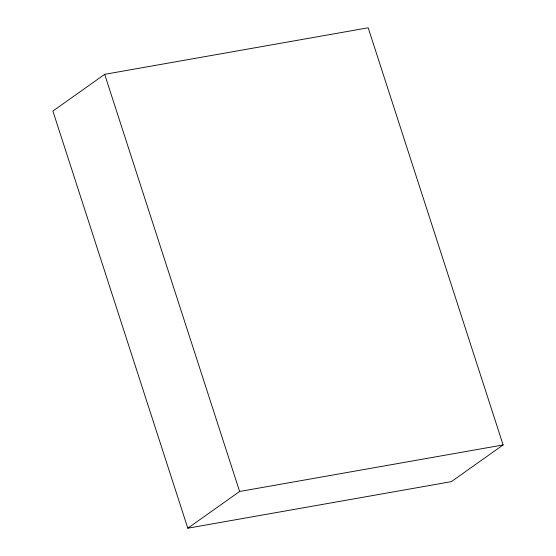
<?xml version="1.0" encoding="UTF-8"?>
<svg xmlns="http://www.w3.org/2000/svg" width="556" height="556" viewBox="0 0 556 556"><rect width="100%" height="100%" fill="white"/><g stroke="black" fill="none" stroke-linecap="round" stroke-linejoin="round"><path stroke-width="0.83" d="M104.674 74.337L52.876 111.054L187.817 528.2L451.326 481.663L503.124 444.946L368.183 27.8L104.674 74.337L239.622 491.483L187.817 528.2M239.622 491.483L503.124 444.946"/></g></svg>
